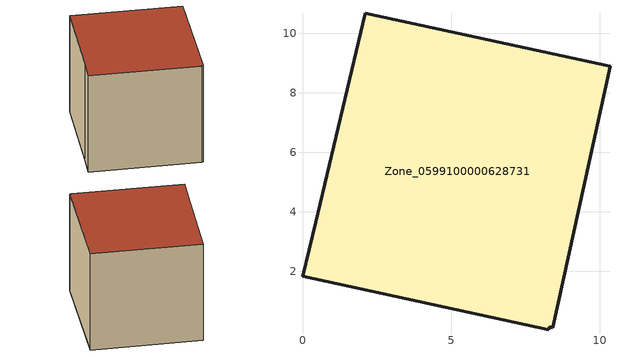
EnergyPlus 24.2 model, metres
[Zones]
Zone_0599100000628731
 floor ground (C_G): 0,1.83 0.45,3.65 2.11,10.68 10.35,8.89 8.42,0.1 8.3,0.12 8.28,0.03 z0
 wall outside (C_F): 10.35,8.89 2.11,10.68 0.45,3.65 0,1.83 8.28,0.03 8.3,0.12 8.42,0.1 10.35,8.89 z0:8.11
 roof outside (C_R): 8.42,0.1 10.35,8.89 2.11,10.68 0.45,3.65 0,1.83 8.28,0.03 8.3,0.12 z8.11
[BUILDING]
Pand.0599100000628731: North Axis=0; Terrain=City; Loads Convergence Tolerance Value=0.04; Temperature Convergence Tolerance Value=0.4; Solar Distribution=FullExterior; Maximum Number of Warmup Days=25; Minimum Number of Warmup Days=1
[Site:Location]
Rotterdam.The.Hague.AP_ZH_NLD Design_Conditions: Latitude=51.96; Longitude=4.45; Time Zone=1; Elevation=-4.5
[SITE:GROUNDTEMPERATURE:BUILDINGSURFACE]
18, 18, 18, 18, 18, 18, 18, 18, 18, 18, 18, 18
[MATERIAL] Thermal Absorptance=0.9; Solar Absorptance=0.7; Visible Absorptance=0.7
Name | Roughness | Thickness | Conductivity | Density | Specific Heat
G.TC.1975-1991 | MediumSmooth | 0.15 | 0.288461 | 540 | 1210
F.TC.1975-1991 | Rough | 0.3 | 0.230769 | 1920 | 840
R.TC.1975-1991 | MediumRough | 0.2 | 0.153846 | 1500 | 1000
[CONSTRUCTION]
C_G: G.TC.1975-1991
C_F: F.TC.1975-1991
C_R: R.TC.1975-1991
[ZONE]
Zone_0599100000628731: Type=1; Multiplier=1; Ceiling Height=Autocalculate; Volume=Autocalculate; Floor Area=autocalculate; Part of Total Floor Area=Yes
[ZONEINFILTRATION:DESIGNFLOWRATE]
Infil_Zone_0599100000628731: Zone or ZoneList or Space or SpaceList=Zone_0599100000628731; Schedule=AlwaysOn; Design Flow Rate Calculation Method=Flow/Area; Flow Rate per Floor Area=0.003; Constant Term Coefficient=1; Temperature Term Coefficient=0; Velocity Term Coefficient=0; Velocity Squared Term Coefficient=0
[HVACTEMPLATE:ZONE:IDEALLOADSAIRSYSTEM]
Zone_0599100000628731: Maximum Heating Supply Air Temperature=50; Minimum Cooling Supply Air Temperature=13; Maximum Heating Supply Air Humidity Ratio=0.0156; Minimum Cooling Supply Air Humidity Ratio=0.0077; Heating Limit=NoLimit; Cooling Limit=NoLimit; Dehumidification Control Type=ConstantSensibleHeatRatio; Cooling Sensible Heat Ratio=0.7; Dehumidification Setpoint=60; Humidification Control Type=None; Humidification Setpoint=30; Outdoor Air Method=None; Outdoor Air Flow Rate per Person=0.00944; Outdoor Air Flow Rate per Zone Floor Area=0; Outdoor Air Flow Rate per Zone=0; Demand Controlled Ventilation Type=None; Outdoor Air Economizer Type=NoEconomizer; Heat Recovery Type=None; Sensible Heat Recovery Effectiveness=0.7; Latent Heat Recovery Effectiveness=0.65
[ZONECONTROL:THERMOSTAT]
ThermostatControl_Zone_0599100000628731: Zone or ZoneList=Zone_0599100000628731; Control Type Schedule=DualSetpointControlType; Control 1=Thermostat_Zone_0599100000628731; Temperature Difference Between Cutout And Setpoint=0
[THERMOSTATSETPOINT:DUALSETPOINT]
Thermostat_Zone_0599100000628731: Heating Setpoint Temperature Schedule=HeatingSetpoint_Zone_0599100000628731; Cooling Setpoint Temperature Schedule=CoolingSetpoint_Zone_0599100000628731
[SCHEDULE:COMPACT]
HeatingSetpoint_Zone_0599100000628731: Through: 12/31, For: AllDays, Until: 24:00, 21
CoolingSetpoint_Zone_0599100000628731: Through: 12/31, For: AllDays, Until: 24:00, 24
DualSetpointControlType: Through: 12/31, For: AllDays, Until: 24:00, 4
AlwaysOn: Through: 12/31, For: AllDays, Until: 24:00, 1
